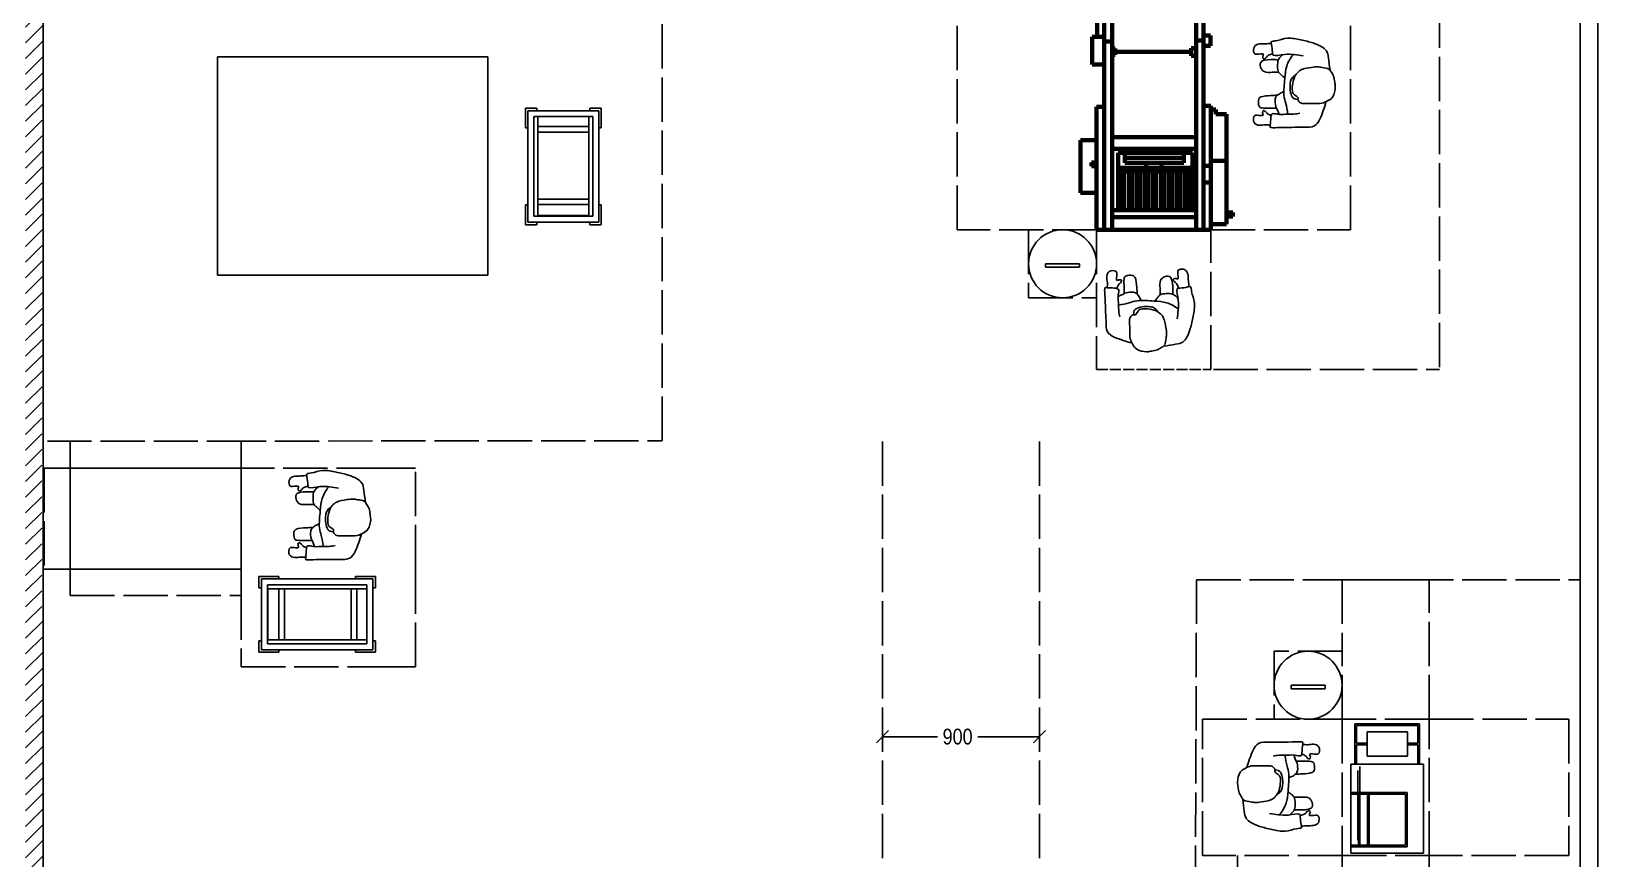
# Model space of a CAD drawing. Header units: millimetres. Extents: x -9564 to 78776, y -25260 to 24346.
# Drawn here: x 63986 to 72966, y -18778 to -14037 of the extents above; entities that cross this region are included whole.
import ezdxf

# ---------------------------------------------------------------- set-up
doc = ezdxf.new("R2010")
doc.units = ezdxf.units.MM
doc.header["$LTSCALE"] = 100
doc.linetypes.add('DASHED2', pattern=[0.762, 0.635, -0.127])
doc.linetypes.add('DASHEDX2', pattern=[3.048, 2.54, -0.508])
for name, color, linetype in [('Area circulacion', 50, 'DASHEDX2'), ('Area proceso', 90, 'DASHEDX2'), ('Cotas secundarias', 81, 'Continuous'), ('Maquinas', 200, 'Continuous'), ('Personal', 20, 'Continuous'), ('Transporte semielaborado', 30, 'Continuous')]:
    doc.layers.add(name, color=color, linetype=linetype)
doc.styles.add('OpenSansCondensed-Light', font='OpenSansCondensed-Light.ttf')
doc.dimstyles.new('Cotas Mateo', dxfattribs={"dimtxt": 90, "dimasz": 70, "dimexe": 0.375, "dimexo": 0.125, "dimgap": 0.1, "dimtad": 1, "dimzin": 12, "dimdsep": 46, "dimtxsty": 'OpenSansCondensed-Light', "dimblk": 'OBLIQUE', "dimcen": 2.5, "dimazin": 3, "dimtfac": 0.5, "dimtmove": 2, "dimatfit": 3, "dimarcsym": 0})

# ---------------------------------------------------------------- blocks, each defined once
blk = doc.blocks.new('Bakery Trolley pl')
at = {"layer": 'Transporte semielaborado'}
for p, q in [((0.1804, 0.6253), (0.2371, 0.6253)), ((0.1804, 0.6253), (0.1804, 0.526)), ((0.2371, 0.6127), (0.1929, 0.6127)), ((0.1929, 0.526), (0.1929, 0.6127)), ((0.2229, 0.5827), (0.2229, 0.0827)), ((0.2429, 0.5827), (0.2229, 0.5827)), ((0.2371, 0.6127), (0.2371, 0.6253)), ((0.5048, 0.6127), (0.2371, 0.6127)), ((0.2429, 0.5827), (0.2429, 0.5798)), ((0.4989, 0.5827), (0.2429, 0.5827)), ((0.2429, 0.5798), (0.4989, 0.5798)), ((0.2429, 0.5798), (0.2429, 0.5245)), ((0.5189, 0.5827), (0.4989, 0.5827)), ((0.4989, 0.5798), (0.4989, 0.5827)), ((0.4989, 0.5245), (0.4989, 0.5798)), ((0.5048, 0.6127), (0.5048, 0.6253)), ((0.5048, 0.6253), (0.5615, 0.6253)), ((0.5489, 0.6127), (0.5048, 0.6127)), ((0.5189, 0.0827), (0.5189, 0.5827)), ((0.5489, 0.526), (0.5489, 0.6127)), ((0.5615, 0.526), (0.5615, 0.6253)), ((0.1804, 0.526), (0.1929, 0.526)), ((0.1929, 0.526), (0.1929, 0.1394)), ((0.2429, 0.5245), (0.4989, 0.5245)), ((0.2429, 0.5245), (0.2429, 0.4967)), ((0.2429, 0.4967), (0.4989, 0.4967)), ((0.2429, 0.4967), (0.2429, 0.1615)), ((0.4989, 0.4967), (0.4989, 0.5245)), ((0.4989, 0.1615), (0.4989, 0.4967)), ((0.5489, 0.526), (0.5615, 0.526)), ((0.5489, 0.1394), (0.5489, 0.526)), ((0.2429, 0.1615), (0.4989, 0.1615)), ((0.2429, 0.1615), (0.2429, 0.1325)), ((0.4989, 0.1325), (0.4989, 0.1615)), ((0.1804, 0.1394), (0.1929, 0.1394)), ((0.1804, 0.1394), (0.1804, 0.0402)), ((0.1929, 0.1394), (0.1929, 0.0527)), ((0.2229, 0.0827), (0.2429, 0.0827)), ((0.2429, 0.1325), (0.4989, 0.1325)), ((0.2429, 0.1325), (0.2429, 0.0827)), ((0.4989, 0.0827), (0.2429, 0.0827)), ((0.4989, 0.0827), (0.4989, 0.1325)), ((0.4989, 0.0827), (0.5189, 0.0827)), ((0.5615, 0.1394), (0.5489, 0.1394)), ((0.5489, 0.0527), (0.5489, 0.1394)), ((0.5615, 0.0402), (0.5615, 0.1394)), ((0.1804, 0.0402), (0.2371, 0.0402)), ((0.2371, 0.0527), (0.1929, 0.0527)), ((0.2371, 0.0402), (0.2371, 0.0527)), ((0.2371, 0.0527), (0.5048, 0.0527)), ((0.5048, 0.0527), (0.5048, 0.0402)), ((0.5489, 0.0527), (0.5048, 0.0527)), ((0.5615, 0.0402), (0.5048, 0.0402))]:
    blk.add_line(p, q, dxfattribs=at)
blk = doc.blocks.new('pa17-16')
for points, knots in [([(5.5575, 2.4391), (5.5549, 2.4218), (5.5525, 2.3852), (5.5491, 2.3329), (5.5712, 2.2599), (5.5431, 2.2589), (5.5029, 2.2526), (5.4793, 2.2435), (5.4785, 2.2813), (5.4499, 2.3438), (5.4658, 2.4235), (5.4776, 2.5033), (5.5116, 2.5798), (5.5552, 2.585), (5.608, 2.5962), (5.6336, 2.6001)], [0, 0, 0, 0, 0.404899, 0.829805, 1.276298, 1.516647, 1.885942, 2.122553, 2.418487, 2.881882, 3.382407, 3.897515, 4.613825, 5.020942, 5.393355, 5.393355, 5.393355, 5.393355]), ([(5.62, 2.5537), (5.6188, 2.5427), (5.6154, 2.5253), (5.6223, 2.4901), (5.6346, 2.4293), (5.661, 2.4064), (5.685, 2.3908), (5.7322, 2.3832), (5.7723, 2.3842), (5.7881, 2.3969), (5.8018, 2.4268), (5.8146, 2.4162), (5.8324, 2.4305), (5.8382, 2.4568), (5.8318, 2.5038), (5.8344, 2.5615), (5.8137, 2.5937), (5.7944, 2.6284), (5.7307, 2.6388), (5.7037, 2.6296), (5.6679, 2.626), (5.6442, 2.6055), (5.6228, 2.5961), (5.6214, 2.5667), (5.62, 2.5537)], [0, 0, 0, 0, 0.297584, 0.631064, 1.068635, 1.39533, 1.69617, 2.097861, 2.458938, 2.716293, 3.010442, 3.199165, 3.447293, 3.731671, 4.119196, 4.541864, 4.881702, 5.22714, 5.673063, 5.989311, 6.327668, 6.644571, 6.906626, 7.259736, 7.259736, 7.259736, 7.259736]), ([(5.8196, 2.5846), (5.837, 2.5819), (5.8817, 2.5675), (5.9755, 2.5418), (5.972, 2.4609), (5.9791, 2.3926), (5.9812, 2.315), (5.9891, 2.2612), (5.9692, 2.2664), (5.9401, 2.2663), (5.9063, 2.2668), (5.9005, 2.2811), (5.909, 2.3184), (5.9007, 2.3606), (5.9019, 2.4011), (5.8964, 2.4238), (5.8933, 2.4348)], [6.682038, 6.682038, 6.682038, 6.682038, 7.076266, 7.806153, 8.304227, 8.77662, 9.284333, 9.649979, 9.844608, 10.160206, 10.472731, 10.661147, 10.998544, 11.371438, 11.724832, 12.051545, 12.051545, 12.051545, 12.051545]), ([(5.6724, 2.3994), (5.675, 2.3947), (5.6837, 2.383), (5.7041, 2.3718), (5.7348, 2.3697), (5.774, 2.3728), (5.8085, 2.3874), (5.8116, 2.4015), (5.8144, 2.4199)], [0.121052, 0.121052, 0.121052, 0.121052, 0.297289, 0.584433, 0.895396, 1.26174, 1.600834, 1.760925, 1.760925, 1.760925, 1.760925]), ([(5.5522, 2.3809), (5.573, 2.3653), (5.6222, 2.3398), (5.6924, 2.3383), (5.7952, 2.3323), (5.8376, 2.352), (5.881, 2.3613), (5.9019, 2.366)], [0, 0, 0, 0, 0.49262, 0.970296, 1.525877, 1.91054, 2.357805, 2.357805, 2.357805, 2.357805]), ([(5.5552, 2.3206), (5.5597, 2.3147), (5.5706, 2.3043), (5.5892, 2.2916), (5.6248, 2.2913), (5.6613, 2.2967), (5.6731, 2.3154), (5.6858, 2.3299), (5.6912, 2.3378)], [0, 0, 0, 0, 0.262594, 0.520609, 0.853848, 1.185107, 1.43842, 1.738028, 1.738028, 1.738028, 1.738028]), ([(5.5867, 2.2952), (5.5866, 2.2877), (5.5872, 2.2667), (5.5883, 2.1873), (5.6353, 2.19), (5.6673, 2.2128), (5.6606, 2.2618), (5.6599, 2.2881), (5.6606, 2.3008)], [0.078483, 0.078483, 0.078483, 0.078483, 0.321516, 0.797556, 1.122606, 1.448668, 1.830958, 2.166281, 2.166281, 2.166281, 2.166281]), ([(5.7713, 2.3359), (5.7736, 2.3305), (5.7786, 2.3203), (5.7954, 2.2951), (5.8154, 2.2848), (5.8612, 2.2906), (5.8838, 2.3057), (5.8988, 2.3117), (5.9058, 2.3148)], [0, 0, 0, 0, 0.233477, 0.532145, 0.79329, 1.163492, 1.458071, 1.725911, 1.725911, 1.725911, 1.725911]), ([(5.7943, 2.2992), (5.7951, 2.2858), (5.7984, 2.2614), (5.8038, 2.2002), (5.8255, 2.1869), (5.8672, 2.191), (5.8755, 2.2117), (5.8718, 2.2605), (5.8715, 2.286), (5.871, 2.2978)], [0, 0, 0, 0, 0.353805, 0.775896, 1.041599, 1.377968, 1.615337, 2.001902, 2.313716, 2.313716, 2.313716, 2.313716]), ([(5.4915, 2.2484), (5.4936, 2.2374), (5.4981, 2.215), (5.4968, 2.1806), (5.512, 2.1445), (5.5569, 2.147), (5.5634, 2.1681), (5.5498, 2.2128), (5.5753, 2.1995), (5.5912, 2.209), (5.5741, 2.2257), (5.5617, 2.2339), (5.5559, 2.2515), (5.5556, 2.26)], [0, 0, 0, 0, 0.324329, 0.654038, 0.980089, 1.31306, 1.562526, 1.890179, 2.123217, 2.319335, 2.559559, 2.78492, 3.066636, 3.066636, 3.066636, 3.066636]), ([(5.9713, 2.2652), (5.9703, 2.2553), (5.9686, 2.234), (5.9786, 2.2017), (5.9668, 2.1644), (5.9218, 2.1628), (5.9134, 2.1832), (5.9229, 2.229), (5.8988, 2.2135), (5.882, 2.2215), (5.8976, 2.2397), (5.908, 2.248), (5.912, 2.2618), (5.9127, 2.2683)], [0.038839, 0.038839, 0.038839, 0.038839, 0.324329, 0.654038, 0.980089, 1.31306, 1.562526, 1.890179, 2.123217, 2.319335, 2.559559, 2.78492, 2.989829, 2.989829, 2.989829, 2.989829])]:
    blk.add_open_spline(points, degree=3, knots=knots)
blk = doc.blocks.new('_OBLIQUE')
at = {"color": 0, "linetype": 'ByBlock'}
blk.add_line((-0.5, -0.5), (0.5, 0.5), dxfattribs=at)
blk = doc.blocks.new('*D43')
at = {"layer": 'Cotas secundarias', "color": 0, "lineweight": -2, "transparency": 16777216}
for p, q in [((68865.5, -18056), (68865.5, -18079.2)), ((68865.5, -18078.8), (69180.2, -18078.8)), ((69765.5, -18078.8), (69411.8, -18078.8)), ((69765.5, -18056), (69765.5, -18079.2))]:
    blk.add_line(p, q, dxfattribs=at)
at = {"layer": 'Defpoints', "color": 0, "transparency": 16777216}
for p in [(68865.5, -18055.8), (69765.5, -18055.8), (69765.5, -18078.8)]:
    blk.add_point(p, dxfattribs=at)
at = {"layer": 'Cotas secundarias', "color": 0, "lineweight": -2, "transparency": 16777216, "xscale": 70, "yscale": 70, "zscale": 70, "rotation": 180}
blk.add_blockref('_OBLIQUE', (68865.5, -18078.8), dxfattribs=at)
at = {"layer": 'Cotas secundarias', "color": 0, "lineweight": -2, "transparency": 16777216, "xscale": 70, "yscale": 70, "zscale": 70}
blk.add_blockref('_OBLIQUE', (69765.5, -18078.8), dxfattribs=at)
at = {"layer": 'Cotas secundarias', "color": 0, "transparency": 16777216, "insert": (69296, -18078.8), "char_height": 90, "attachment_point": 5, "style": 'OpenSansCondensed-Light'}
blk.add_mtext('900', dxfattribs=at)

msp = doc.modelspace()

# ---------------------------------------------------------------- hatches: boundary and pattern name
at = {"layer": 'Maquinas', "linetype": 'DASHED2', "true_color": 0xffffff}
h = msp.add_hatch(dxfattribs=at)
h.set_pattern_fill('ANSI31', scale=20)
h.set_pattern_definition([(45, (24911.81, 198.96), (-44.90128, 44.90128), [])])
h.paths.add_polyline_path([(64053.09, -17333.574), (64045.986, -17333.574), (64045.986, -16753.574), (64053.09, -10934.072), (67603.09, -10934.072), (67603.09, -10884.072), (67603.09, -10834.072), (63953.09, -10834.072), (63953.09, -20427.871), (63948.538, -21807.991), (68865.508, -21807.991), (68865.508, -21707.991), (64053.09, -21707.991)])

# ---------------------------------------------------------------- linework, layer by layer
for p, q in [((72865.508, -4362.073), (72865.508, -23559.773)), ((72965.508, -4762.073), (72965.508, -23659.773)), ((64053.09, -10934.072), (64053.09, -21707.991))]:
    msp.add_line(p, q)
at = {"color": 3, "linetype": 'DASHED2'}
for p, q in [((70092.784, -15974.187), (70747.605, -15974.187)), ((65968.487, -17679.355), (65988.487, -17679.355)), ((65988.487, -17679.355), (65998.487, -17679.355))]:
    msp.add_line(p, q, dxfattribs=at)
at = {"layer": 'Area circulacion', "color": 2}
for p, q in [((72058.876, -13878.309), (72058.876, -15974.187)), ((70762.546, -15974.187), (72058.876, -15974.187)), ((69765.508, -16387.223), (69765.508, -22697.991)), ((70665.508, -17179.148), (70657.91, -19546.369))]:
    msp.add_line(p, q, dxfattribs=at)
at = {"layer": 'Area circulacion', "color": 2, "linetype": 'DASHEDX2'}
msp.add_line((68865.508, -16387.223), (68865.508, -21807.991), dxfattribs=at)
at = {"layer": 'Area proceso', "color": 3}
for p, q in [((67603.09, -16384.072), (67603.09, -10934.072)), ((69292.784, -15174.187), (69292.784, -13878.309)), ((71547.605, -15174.187), (71547.605, -13878.309)), ((70092.784, -15174.187), (69292.784, -15174.187)), ((69702.784, -15174.187), (69702.784, -15564.187)), ((70092.784, -15174.187), (70092.784, -15974.187)), ((70747.605, -15974.187), (70747.605, -15174.187)), ((70747.605, -15174.187), (71547.605, -15174.187)), ((69702.784, -15564.187), (70092.784, -15564.187)), ((64077.45, -16385.157), (65077.45, -16385.157)), ((64208.487, -16539.355), (64208.487, -16389.355)), ((65188.487, -16389.355), (65188.487, -16539.355)), ((66603.09, -16384.072), (67603.09, -16384.072)), ((64208.487, -16539.355), (64058.487, -16539.355)), ((64058.487, -16539.355), (64058.487, -17119.355)), ((65988.487, -16539.355), (65188.487, -16539.355)), ((66188.487, -16539.355), (65988.487, -16539.355)), ((66188.487, -17119.355), (66188.487, -16539.355)), ((64058.487, -17119.355), (64208.487, -17119.355)), ((64208.487, -17119.355), (64208.487, -17269.355)), ((65188.487, -17269.355), (65188.487, -17119.355)), ((66188.487, -17679.355), (66188.487, -17119.355)), ((70665.508, -17179.148), (72865.508, -17179.148)), ((72000.206, -17179.148), (71500.206, -17179.148)), ((71500.206, -17179.148), (71500.206, -17589.148)), ((72000.206, -17979.148), (72000.206, -17179.148)), ((64208.487, -17269.355), (65188.487, -17269.355)), ((65188.487, -17269.355), (65188.487, -17679.355)), ((71500.206, -17589.148), (71110.206, -17589.148)), ((71110.206, -17589.148), (71110.206, -17979.148)), ((71500.206, -17979.148), (71500.206, -17589.148)), ((65188.487, -17679.355), (65968.487, -17679.355)), ((65998.487, -17679.355), (66188.487, -17679.355)), ((70700.206, -18759.148), (70700.206, -17979.148)), ((70700.206, -17979.148), (71500.206, -17979.148)), ((72000.206, -17979.148), (72800.206, -17979.148)), ((72800.206, -17979.148), (72800.206, -18759.148)), ((71500.206, -18759.148), (70700.206, -18759.148)), ((70900.206, -19159.148), (70900.206, -18759.148)), ((71500.206, -19159.148), (71500.206, -18759.148)), ((72800.206, -18759.148), (72000.206, -18759.148)), ((72000.206, -18759.148), (72000.206, -19546.369))]:
    msp.add_line(p, q, dxfattribs=at)
at = {"layer": 'Area proceso'}
for p, q in [((70092.784, -15174.187), (69702.784, -15174.187)), ((72000.206, -17979.148), (71500.206, -17979.148)), ((71500.206, -17979.148), (71500.206, -18759.148)), ((72000.206, -18759.148), (72000.206, -17979.148)), ((71500.206, -18759.148), (72000.206, -18759.148))]:
    msp.add_line(p, q, dxfattribs=at)
at = {"layer": 'Area proceso', "linetype": 'DASHEDX2'}
msp.add_line((65077.45, -16385.157), (66603.09, -16384.072), dxfattribs=at)
at = {"layer": 'Maquinas', "lineweight": 100}
for p, q in [((70136.479, -15174.187), (70136.479, -13182.523)), ((70705.257, -13182.523), (70705.257, -15174.187)), ((70096.269, -14068.185), (70096.269, -13951.318)), ((70182.663, -13957.288), (70182.663, -15174.187)), ((70663.484, -13957.288), (70663.484, -15174.187)), ((70066.752, -14228.038), (70066.752, -14068.185)), ((70066.752, -14068.185), (70096.269, -14068.185)), ((70096.269, -14068.185), (70136.479, -14068.185)), ((70182.663, -14094.878), (70136.479, -14094.878)), ((70705.257, -14088.869), (70663.484, -14088.869)), ((70705.257, -14060.256), (70744.884, -14060.256)), ((70744.884, -14060.256), (70744.884, -14120.455)), ((70199.92, -14135.02), (70182.663, -14135.02)), ((70182.663, -14172.563), (70199.92, -14172.563)), ((70199.92, -14172.563), (70199.92, -14135.02)), ((70199.92, -14153.791), (70635.506, -14153.791)), ((70635.506, -14153.791), (70635.506, -14134.319)), ((70635.506, -14134.319), (70663.484, -14134.319)), ((70635.506, -14153.791), (70635.506, -14177.03)), ((70635.506, -14177.03), (70663.484, -14177.03)), ((70744.884, -14120.455), (70705.257, -14120.455)), ((70136.479, -14228.038), (70066.752, -14228.038)), ((70092.784, -15174.187), (70092.784, -14470.618)), ((70092.784, -14470.618), (70136.479, -14470.618)), ((70747.605, -14464.721), (70705.257, -14464.721)), ((70747.605, -15174.187), (70747.605, -14464.721)), ((70776.554, -14485.591), (70747.605, -14485.591)), ((70776.554, -14511.096), (70776.554, -14485.591)), ((70836.769, -14511.096), (70776.554, -14511.096)), ((70836.769, -15142.963), (70836.769, -14511.096)), ((70000.213, -14962.111), (70000.213, -14660.275)), ((70000.213, -14660.275), (70092.784, -14660.275)), ((70663.484, -14642.993), (70182.663, -14642.993)), ((70064.039, -14810.232), (70064.039, -14788.176)), ((70064.039, -14788.176), (70092.784, -14788.176)), ((70092.784, -14810.232), (70064.039, -14810.232)), ((70215.757, -15062.589), (70215.757, -14733.347)), ((70215.757, -14733.347), (70642.389, -14733.347)), ((70255.563, -14790.855), (70255.563, -14733.347)), ((70255.563, -14762.101), (70593.455, -14762.101)), ((70255.563, -14790.855), (70593.455, -14790.855)), ((70464.56, -14819.928), (70464.56, -14790.855)), ((70593.455, -14790.855), (70593.455, -14733.347)), ((70642.389, -14733.347), (70642.389, -15062.589)), ((70747.605, -14808.376), (70705.257, -14808.376)), ((70836.769, -14778.916), (70747.605, -14778.916)), ((70642.389, -14819.928), (70215.757, -14819.928)), ((70215.757, -14839.75), (70642.389, -14839.75)), ((70233.1, -15062.589), (70233.1, -14840.545)), ((70233.1, -14840.545), (70251.451, -14840.545)), ((70251.451, -14840.545), (70251.451, -15062.589)), ((70279.352, -15062.589), (70279.352, -14840.545)), ((70279.352, -14840.545), (70297.703, -14840.545)), ((70297.703, -14840.545), (70297.703, -15062.589)), ((70325.436, -15062.589), (70325.436, -14840.545)), ((70325.436, -14840.545), (70343.787, -14840.545)), ((70343.787, -14840.545), (70343.787, -15062.589)), ((70371.688, -15062.589), (70371.688, -14840.545)), ((70371.688, -14840.545), (70390.039, -14840.545)), ((70390.039, -14840.545), (70390.039, -15062.589)), ((70416.926, -15062.589), (70416.926, -14840.545)), ((70416.926, -14840.545), (70435.276, -14840.545)), ((70435.276, -14840.545), (70435.276, -15062.589)), ((70463.177, -15062.589), (70463.177, -14840.545)), ((70463.177, -14840.545), (70481.528, -14840.545)), ((70481.528, -14840.545), (70481.528, -15062.589)), ((70509.262, -15062.589), (70509.262, -14840.545)), ((70509.262, -14840.545), (70527.613, -14840.545)), ((70527.613, -14840.545), (70527.613, -15062.589)), ((70555.514, -15062.589), (70555.514, -14840.545)), ((70555.514, -14840.545), (70573.864, -14840.545)), ((70573.864, -14840.545), (70573.864, -15062.589)), ((70600.41, -15062.589), (70600.41, -14840.545)), ((70600.41, -14840.545), (70618.76, -14840.545)), ((70618.76, -14840.545), (70618.76, -15062.589)), ((70642.389, -14839.75), (70642.389, -14819.928)), ((70747.605, -14904.129), (70705.257, -14904.129)), ((70092.784, -14962.111), (70000.213, -14962.111)), ((70182.663, -15062.589), (70663.484, -15062.589)), ((70873.825, -15075.718), (70836.769, -15075.718)), ((70873.825, -15098.906), (70873.825, -15075.718)), ((70136.479, -15174.187), (70092.784, -15174.187)), ((70181.014, -15174.187), (70136.479, -15174.187)), ((70181.014, -15174.187), (70218.238, -15174.187)), ((70182.663, -15101.171), (70663.484, -15101.171)), ((70661.974, -15174.187), (70218.238, -15174.187)), ((70661.974, -15174.187), (70705.257, -15174.187)), ((70705.257, -15174.187), (70747.605, -15174.187)), ((70747.605, -15142.963), (70836.769, -15142.963)), ((70836.769, -15098.906), (70873.825, -15098.906))]:
    msp.add_line(p, q, dxfattribs=at)
at = {"layer": 'Maquinas'}
for p, q in [((66603.09, -14184.072), (65053.09, -14184.072)), ((65053.09, -14184.072), (65053.09, -15434.072)), ((66603.09, -15434.072), (66603.09, -14184.072)), ((65053.09, -15434.072), (66603.09, -15434.072)), ((64208.487, -17119.355), (64208.487, -16539.355)), ((64208.487, -16539.355), (65188.487, -16539.355)), ((65188.487, -16539.355), (65188.487, -17119.355)), ((65188.487, -17119.355), (64208.487, -17119.355)), ((71944.278, -18005.045), (71573.616, -18005.045)), ((71573.616, -18005.045), (71573.616, -18236.709)), ((71582.883, -18014.312), (71582.883, -18116.244)), ((71935.012, -18014.312), (71582.883, -18014.312)), ((71935.012, -18014.312), (71935.012, -18116.244)), ((71944.278, -18005.045), (71944.278, -18236.709)), ((71643.115, -18116.244), (71582.883, -18116.244)), ((71643.115, -18125.511), (71582.883, -18125.511)), ((71582.883, -18125.511), (71582.883, -18236.709)), ((71643.115, -18051.378), (71643.115, -18190.376)), ((71874.779, -18051.378), (71643.115, -18051.378)), ((71874.779, -18051.378), (71874.779, -18190.376)), ((71935.012, -18116.244), (71874.779, -18116.244)), ((71935.012, -18125.511), (71874.779, -18125.511)), ((71935.012, -18125.511), (71935.012, -18236.709)), ((71874.779, -18190.376), (71643.115, -18190.376)), ((71550.45, -18236.709), (71550.45, -18746.369)), ((71967.444, -18236.709), (71550.45, -18236.709)), ((71944.278, -18236.709), (71573.616, -18236.709)), ((71589.648, -18672.357), (71589.648, -18272.737)), ((71601.693, -18249.98), (71601.693, -18699.164)), ((71967.444, -18236.709), (71967.444, -18746.369)), ((71550.45, -18398.874), (71872.462, -18398.874)), ((71550.45, -18408.14), (71863.196, -18408.14)), ((71594.661, -18408.14), (71594.661, -18700.037)), ((71645.432, -18408.14), (71645.432, -18700.037)), ((71654.699, -18408.14), (71654.699, -18700.037)), ((71863.196, -18408.14), (71863.196, -18700.037)), ((71872.462, -18398.874), (71872.462, -18709.543)), ((71550.45, -18700.037), (71863.196, -18700.037)), ((71550.45, -18709.303), (71872.462, -18709.303)), ((71550.45, -18746.369), (71967.444, -18746.369))]:
    msp.add_line(p, q, dxfattribs=at)
at = {"layer": 'Maquinas', "lineweight": 100}
for points in [[(70663.484, -14711.29), (70182.663, -14711.29)], [(70376.086, -14790.855), (70376.086, -14819.928)]]:
    msp.add_lwpolyline(points, dxfattribs=at)
at = {"layer": 'Transporte semielaborado'}
for p, q in [((69800.284, -15389.187), (69800.284, -15369.187)), ((69800.284, -15369.187), (69897.784, -15369.187)), ((69897.784, -15389.187), (69800.284, -15389.187)), ((69897.784, -15369.187), (69995.284, -15369.187)), ((69955.284, -15389.187), (69897.784, -15389.187)), ((69995.284, -15389.187), (69955.284, -15389.187)), ((69995.284, -15369.187), (69995.284, -15389.187)), ((71207.706, -17804.148), (71207.706, -17784.148)), ((71207.706, -17784.148), (71305.206, -17784.148)), ((71305.206, -17804.148), (71207.706, -17804.148)), ((71305.206, -17784.148), (71402.706, -17784.148)), ((71362.706, -17804.148), (71305.206, -17804.148)), ((71402.706, -17804.148), (71362.706, -17804.148)), ((71402.706, -17784.148), (71402.706, -17804.148))]:
    msp.add_line(p, q, dxfattribs=at)
for centre in [(69897.784, -15369.187), (71305.206, -17784.148)]:
    msp.add_circle(centre, 195, dxfattribs=at)

# ---------------------------------------------------------------- block references
at = {"layer": 'Personal'}
for p, xscale, yscale, zscale, rotation in [((69142.271, -8632.021), 979.1504951166465, 979.1504951166465, 979.1504951166465, 267.3569437258109), ((76047.228, -13416.4), 979.1504951166454, 979.1504951166454, 979.1504951166454, 178.7466901628452), ((63612.357, -11108.688), 979.1504951166465, 979.1504951166465, 979.1504951166465, 267.3569437258109), ((73202.024, -24071.261), 979.1504951166465, 979.1504951166465, 979.1504951166465, 87.17956163279707)]:
    msp.add_blockref('pa17-16', p, dxfattribs=dict(at, xscale=xscale, yscale=yscale, zscale=zscale, rotation=rotation))
at = {"layer": 'Transporte semielaborado', "xscale": 1141.039974711085, "yscale": 1141.039974711085, "zscale": 1141.039974711085}
for p, rotation in [((67458.991, -14431.616), 180), ((66003.857, -17800.983), 89.99999999999999)]:
    msp.add_blockref('Bakery Trolley pl', p, dxfattribs=dict(at, rotation=rotation))

# ---------------------------------------------------------------- dimensions: what is measured, and where the dimension line sits
at = {"layer": 'Cotas secundarias'}
dim = msp.add_linear_dim(base=(69765.508, -18078.835), p1=(68865.508, -18055.83), p2=(69765.508, -18055.83), dimstyle='Cotas Mateo', dxfattribs=at)
dim.commit()
dim.dimension.update_dxf_attribs({"geometry": '*D43', "text_midpoint": (69295.974, -18078.835), "dimtype": 160})

doc.saveas('drawing.dxf')
